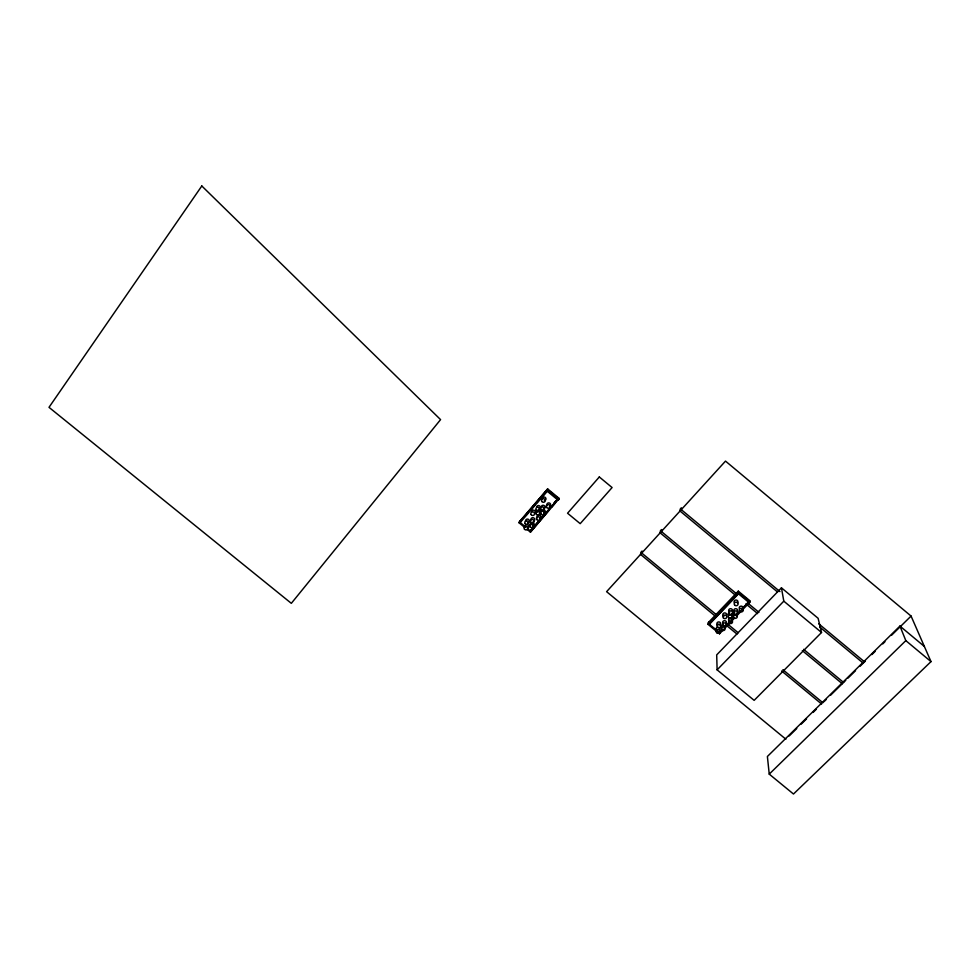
<?xml version="1.0" encoding="UTF-8"?>
<svg xmlns="http://www.w3.org/2000/svg" width="980" height="980" viewBox="0 0 980 980"><rect width="100%" height="100%" fill="white"/><g stroke="black" fill="none" stroke-linecap="round" stroke-linejoin="round"><path stroke-width="1.47" d="M524.704 527.436L518.971 522.707L519.535 521.519L547.673 488.922L559.225 498.452L558.171 500.266L546.595 490.711L547.085 489.608M526.995 529.323L530.437 532.152L559.225 498.452M530.462 530.548L557.485 499.592M530.437 532.152L530.976 530.94M547.465 490.992L520.429 522.291M518.971 522.707L547.673 488.922M525.942 515.407L527.938 513.091M530.94 509.625L534.933 504.994M536.93 502.679L542.92 495.745M543.814 494.827L546.803 491.36M553.896 503.157L555.905 500.841M530.315 530.891L557.449 499.665M548.604 510.666L531.025 531.479L527.583 528.649M551.605 507.211L554.619 503.745M736.789 615.795L749.92 602.112L749.774 600.654L738.295 591.148L708.062 622.864L708.075 624.37L719.504 633.803L734.706 617.964M720.766 610.54L730.076 600.777M708.075 624.37L738.406 592.569L738.295 591.148M709.422 624.309L738.479 593.843M741.872 608.899L744.984 605.652M749.136 601.328L749.774 600.654M719.418 632.566L722.53 629.197M724.612 627.139L729.818 621.602M731.901 619.544L733.983 617.265M736.066 615.207L740.231 610.76M742.313 608.69L748.524 601.769M781.452 587.841L716.698 654.885L717.115 669.855L754.147 700.357L821.534 632.492L818.116 618.294L781.452 587.841L783.804 601.169L821.534 632.492M717.115 669.855L783.804 601.169M924.373 646.469L899.934 626.073L767.389 756.486L769.239 774.127L793.482 794.02L931 661.61L911.069 616.065L725.506 461.102L606.596 591.675L785.874 739.202M789.133 735.992L796.764 728.495M801.113 724.208L806.552 718.855M813.094 712.436L816.352 709.214M823.972 701.717L826.152 699.585M830.513 695.298L845.752 680.304M847.933 678.16L855.552 670.675M859.901 666.388L865.352 661.035M871.882 654.603L875.14 651.394M882.772 643.897L884.94 641.753M891.482 635.334L911.069 616.065M769.239 774.127L905.826 640.626L899.934 626.073M520.833 521.434L520.111 520.846L519.547 522.034L525.88 527.13M714.616 615.612L640.54 554.398L640.846 552.377L642.059 551.042L641.753 553.063L717.042 615.281M726.376 625.326L736.96 634.072M781.648 670.994L821.62 704.032M547.906 489.963L558 498.293M548.812 491.041L553.284 494.729M555.66 496.689L558.625 499.139M547.195 490.024L558.772 499.58M714.959 628.45L717.176 630.287M741.689 594.872L748.389 600.422M738.369 592.41L737.658 591.81L737.769 593.243L749.284 602.786M744.886 597.8L748.071 600.446M738.406 592.569L749.92 602.112M736.617 593.831L661.39 531.503L661.586 529.58L660.361 530.927L660.153 532.863L735.355 595.154M748.365 603.57L758.949 612.329M803.612 649.336L843.572 682.448M745.927 603.913L757.675 613.652M802.326 650.634L842.273 683.721M727.626 624.027L738.21 632.774M782.91 669.72L822.906 702.77M779.958 591.601L681.284 509.661L681.394 507.824L680.145 509.196L680.034 511.033L777.495 591.957M818.717 623.795L864.532 661.843M819.77 627.053L863.209 663.129M905.826 640.626L931 661.61M738.455 593.427L709.41 623.88M720.067 631.61L720.129 633.154L708.699 623.721L708.687 622.202L709.398 622.471M719.442 632.259L719.504 633.803M531.099 520.074A1.887 1.801 23.9 0 1 532.189 517.771A1.887 1.801 23.9 0 1 534.602 518.898A1.887 1.801 23.9 0 1 533.512 521.213M542.344 499.433A1.887 1.813 23.2 0 1 543.594 497.068A1.887 1.813 23.2 0 1 545.946 498.563A1.887 1.813 23.2 0 1 544.292 500.67M531.613 512.099A1.887 1.801 24.1 0 1 532.961 510.213A1.887 1.801 24.1 0 1 535.166 511.242A1.887 1.801 24.1 0 1 534.566 513.483M538.988 509.882A1.887 1.801 23.4 0 1 539.343 513.373M536.93 512.246A1.887 1.801 23.4 0 1 537.591 510.151M525.035 526.983A1.887 1.788 24.4 0 1 525.966 524.741A1.887 1.788 24.4 0 1 528.379 525.525A1.887 1.788 24.4 0 1 527.877 527.902M537.53 517.82A1.887 1.801 23.2 0 1 538.094 515.211A1.887 1.801 23.2 0 1 540.74 516.068A1.887 1.801 23.2 0 1 539.723 518.518M532.532 522.242A1.887 1.788 23.8 0 1 532.422 525.819M530.719 525.023A1.887 1.788 23.8 0 1 531.577 522.303M525.721 521.483A1.887 1.801 24.6 0 1 526.958 519.143A1.887 1.801 24.6 0 1 529.31 520.625A1.887 1.801 24.6 0 1 527.669 522.707M547.232 505.741A1.899 1.813 22.2 0 1 547.808 503.12A1.899 1.813 22.2 0 1 550.466 503.977A1.899 1.813 22.2 0 1 549.437 506.44M536.66 507.015A1.899 1.813 23.6 0 1 539.515 505.852A1.899 1.813 23.6 0 1 539.613 508.877M539.184 509.098A1.899 1.813 23.6 0 1 538.706 509.184M543.19 509.539A1.887 1.813 22.8 0 1 544.464 512.871M544.035 513.079A1.887 1.813 22.8 0 1 543.557 513.177M541.524 511.009A1.887 1.813 22.8 0 1 541.916 510.163M541.389 507.714A1.899 1.813 23 0 1 542.638 505.337A1.899 1.813 23 0 1 545.003 506.832A1.899 1.813 23 0 1 543.337 508.939M722.738 623.047A1.923 1.788 3.7 0 1 723.791 620.842A1.923 1.788 3.7 0 1 726.254 621.651A1.923 1.788 3.7 0 1 725.629 623.99M734.4 602.81A1.936 1.801 1.9 0 1 734.804 600.409A1.936 1.801 1.9 0 1 737.413 600.593A1.936 1.801 1.9 0 1 737.462 603.019M723.889 616.298A1.923 1.788 3.4 0 1 722.958 614.031A1.923 1.788 3.4 0 1 725.286 612.99A1.923 1.788 3.4 0 1 726.633 615.073M731.619 613.431A1.923 1.788 2.9 0 1 731.46 615.599M728.753 615.734A1.923 1.788 2.9 0 1 729.402 612.708M716.674 630.483A1.923 1.776 4.5 0 1 716.307 628.217A1.923 1.776 4.5 0 1 718.646 627.506A1.923 1.776 4.5 0 1 719.822 629.528M730.357 617.841A1.923 1.788 3.1 0 1 731.545 621.124M729.622 621.222A1.923 1.788 3.1 0 1 729.206 620.952M728.655 620.181A1.923 1.788 3.1 0 1 729.867 617.927M724.686 625.608A1.923 1.776 4 0 1 724.796 627.384M721.819 627.898A1.923 1.776 4 0 1 723.461 624.836M717.936 625.301A1.923 1.788 4.2 0 1 717.238 622.643A1.923 1.788 4.2 0 1 720.178 622.496A1.923 1.788 4.2 0 1 719.847 625.216M739.312 608.519A1.936 1.801 1.8 0 1 740.378 606.302A1.936 1.801 1.8 0 1 742.852 607.11A1.936 1.801 1.8 0 1 742.215 609.462M729.733 612.096A1.936 1.801 2.7 0 1 728.802 609.817A1.936 1.801 2.7 0 1 731.141 608.776A1.936 1.801 2.7 0 1 732.489 610.859M736.507 613.039A1.936 1.788 2.5 0 1 736.298 615.869M733.628 615.354A1.936 1.788 2.5 0 1 734.62 612.672M734.461 611.851A1.936 1.801 2.3 0 1 734.192 609.425A1.936 1.801 2.3 0 1 736.764 608.984A1.936 1.801 2.3 0 1 737.487 611.324M201.807 185.98L49 407.337L291.329 603.337L440.571 419.624L201.807 185.98M599.319 476.966L567.555 513.226L580.197 523.663L612.096 487.55L599.319 476.966M530.548 522.218A1.899 1.813 23.9 0 0 533.794 522.009A1.899 1.813 23.9 0 0 531.895 519.388A1.899 1.813 23.9 0 0 530.548 522.218M541.854 501.491A1.899 1.825 23.2 0 0 545.101 501.282A1.899 1.825 23.2 0 0 543.202 498.649A1.899 1.825 23.2 0 0 541.854 501.491M531.185 514.672A1.899 1.813 24.2 0 0 534.431 514.463A1.899 1.813 24.2 0 0 532.52 511.842A1.899 1.813 24.2 0 0 531.185 514.672M536.415 514.353A1.899 1.813 23.5 0 0 539.662 514.145A1.899 1.813 23.5 0 0 537.763 511.523A1.899 1.813 23.5 0 0 536.415 514.353M524.459 529.151A1.899 1.801 24.4 0 0 527.693 528.955A1.899 1.801 24.4 0 0 525.795 526.334A1.899 1.801 24.4 0 0 524.459 529.151M536.783 519.523A1.899 1.813 23.2 0 0 540.029 519.314A1.899 1.813 23.2 0 0 538.13 516.693A1.899 1.813 23.2 0 0 536.783 519.523M529.947 526.762A1.887 1.801 23.8 0 0 533.181 526.554A1.887 1.801 23.8 0 0 531.283 523.945A1.887 1.801 23.8 0 0 529.947 526.762M525.158 523.639A1.899 1.801 24.6 0 0 528.391 523.43A1.899 1.801 24.6 0 0 526.493 520.809A1.899 1.801 24.6 0 0 525.158 523.639M546.534 507.395A1.899 1.825 22.3 0 0 549.792 507.187A1.899 1.825 22.3 0 0 547.881 504.541A1.899 1.825 22.3 0 0 546.534 507.395M536.244 510.053A1.899 1.825 23.7 0 0 539.502 509.845A1.899 1.825 23.7 0 0 537.591 507.211A1.899 1.825 23.7 0 0 536.244 510.053M541.119 514.059A1.899 1.813 22.8 0 0 544.378 513.851A1.899 1.813 22.8 0 0 542.467 511.217A1.899 1.813 22.8 0 0 541.119 514.059M540.887 509.808A1.911 1.825 23 0 0 544.157 509.6A1.911 1.825 23 0 0 542.246 506.954A1.911 1.825 23 0 0 540.887 509.808M723.375 626.024A1.936 1.801 3.8 0 0 726.56 625.069A1.936 1.801 3.8 0 0 724.048 622.986A1.936 1.801 3.8 0 0 723.375 626.024M734.878 605.273A1.936 1.801 2 0 0 738.062 604.293A1.936 1.801 2 0 0 735.551 602.21A1.936 1.801 2 0 0 734.878 605.273M723.571 618.196A1.936 1.788 3.4 0 0 726.744 617.229A1.936 1.788 3.4 0 0 724.232 615.158A1.936 1.788 3.4 0 0 723.571 618.196M728.863 617.902A1.936 1.788 3 0 0 732.036 616.935A1.936 1.788 3 0 0 729.537 614.864A1.936 1.788 3 0 0 728.863 617.902M716.735 632.713A1.936 1.788 4.5 0 0 719.908 631.757A1.936 1.788 4.5 0 0 717.397 629.687A1.936 1.788 4.5 0 0 716.735 632.713M729.328 623.145A1.936 1.788 3.2 0 0 732.501 622.178A1.936 1.788 3.2 0 0 729.99 620.107A1.936 1.788 3.2 0 0 729.328 623.145M721.905 630.115A1.923 1.788 4 0 0 725.065 629.16A1.923 1.788 4 0 0 722.566 627.09A1.923 1.788 4 0 0 721.905 630.115M717.581 627.249A1.936 1.788 4.3 0 0 720.753 626.293A1.936 1.788 4.3 0 0 718.242 624.211A1.936 1.788 4.3 0 0 717.581 627.249M740.023 611.447A1.948 1.801 1.9 0 0 743.232 610.466A1.948 1.801 1.9 0 0 740.708 608.384A1.948 1.801 1.9 0 0 740.023 611.447M729.439 613.982A1.936 1.801 2.8 0 0 732.624 613.015A1.936 1.801 2.8 0 0 730.1 610.92A1.936 1.801 2.8 0 0 729.439 613.982M734.094 617.878A1.936 1.801 2.6 0 0 737.279 616.91A1.936 1.801 2.6 0 0 734.767 614.827A1.936 1.801 2.6 0 0 734.094 617.878M734.608 614.007A1.948 1.813 2.4 0 0 737.805 613.039A1.948 1.813 2.4 0 0 735.282 610.944A1.948 1.813 2.4 0 0 734.608 614.007"/></g></svg>
